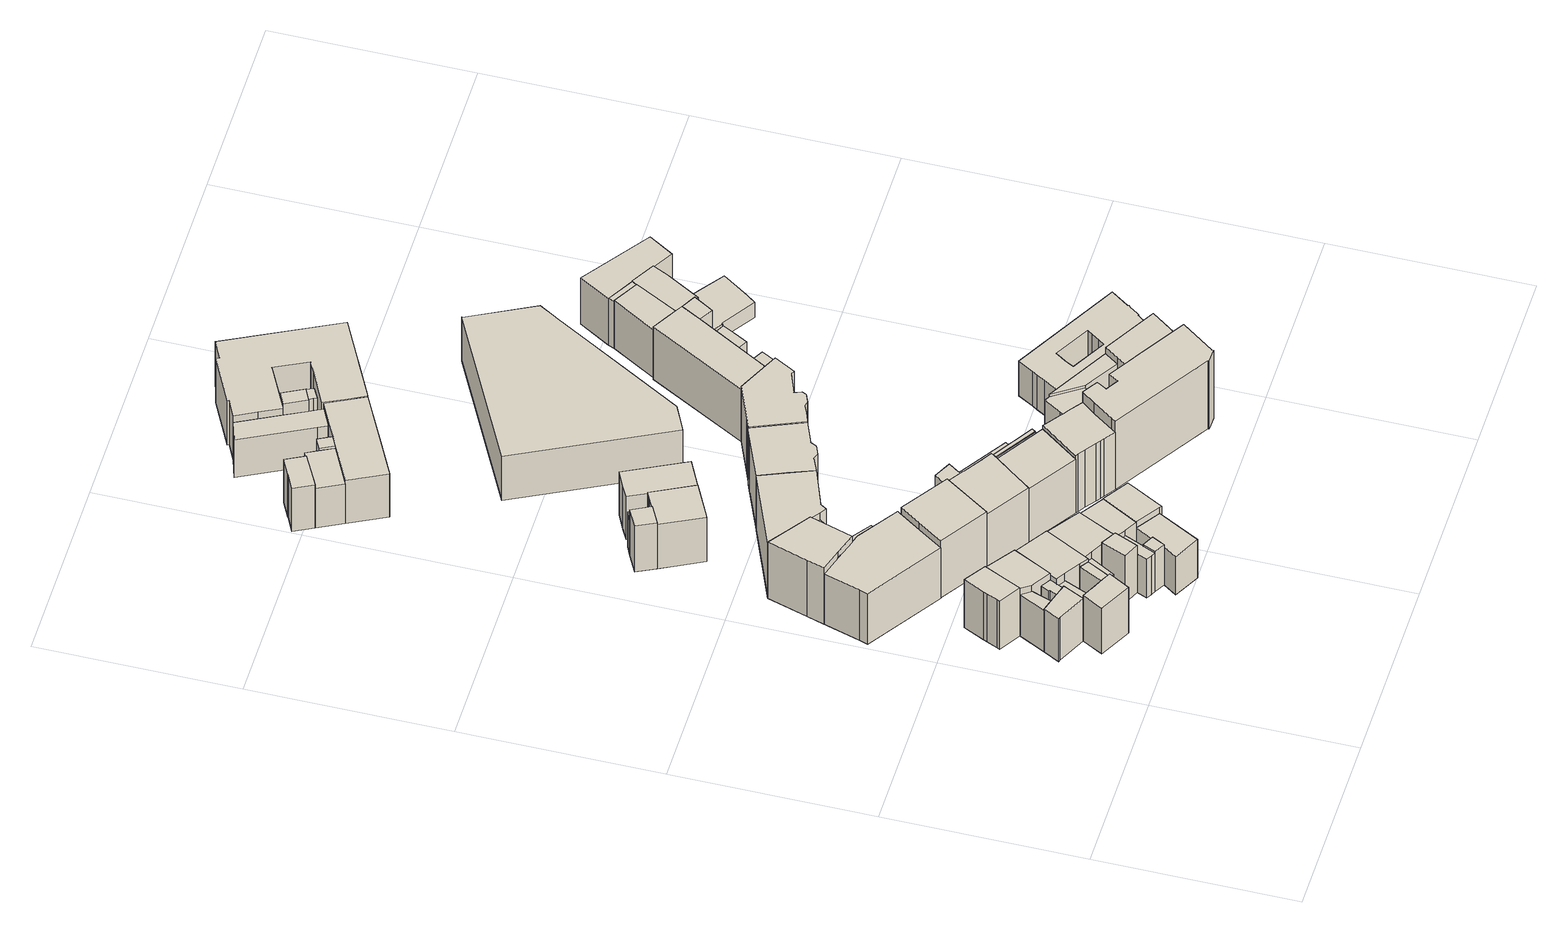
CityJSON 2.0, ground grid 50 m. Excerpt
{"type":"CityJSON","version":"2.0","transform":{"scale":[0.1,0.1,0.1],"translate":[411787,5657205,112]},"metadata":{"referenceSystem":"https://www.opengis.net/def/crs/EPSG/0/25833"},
"CityObjects":{
"building1":{"type":"Building","attributes":{"Dachtyp_tdc":"tdcGableRoof","Gemeindeschluessel":14612000,"Dachneigung":26.45,"QualitaetDacherkennung":57,"Geometrietyp2DReferenz":"3000","measuredHeight":17.96,"function":"31001_9998","roofType":"3100"},"geometry":[{"type":"Solid","lod":"1","boundaries":[[[[0,1,2,3,4,5,6,7]],[[8,9,10,11,12,13,14,15]],[[7,9,8,0]],[[6,10,9,7]],[[5,11,10,6]],[[4,12,11,5]],[[3,13,12,4]],[[2,14,13,3]],[[1,15,14,2]],[[0,8,15,1]]]]}]},
"building2":{"type":"Building","attributes":{"Gemeindeschluessel":14612000,"Geometrietyp2DReferenz":"3000","function":"31001_9998","roofType":"9999"},"children":["building2-1","building2-2","building2-3","building2-4"]},
"building2-1":{"type":"BuildingPart","attributes":{"Dachtyp_tdc":"tdcFreeFormRoof","Dachneigung":44.87,"QualitaetDacherkennung":12,"Geometrietyp2DReferenz":"3000","measuredHeight":14.16,"roofType":"5000"},"parents":["building2"],"geometry":[{"type":"Solid","lod":"1","boundaries":[[[[16,17,18,19,20,21,22]],[[23,24,25,26,27,28,29]],[[22,24,23,16]],[[21,25,24,22]],[[20,26,25,21]],[[19,27,26,20]],[[18,28,27,19]],[[17,29,28,18]],[[16,23,29,17]]]]}]},
"building2-2":{"type":"BuildingPart","attributes":{"Dachtyp_tdc":"tdcFreeFormRoof","Dachneigung":41.67,"QualitaetDacherkennung":34,"Geometrietyp2DReferenz":"3000","measuredHeight":18.3,"roofType":"5000"},"parents":["building2"],"geometry":[{"type":"Solid","lod":"1","boundaries":[[[[30,31,32,33,34]],[[12,35,28,36,14]],[[34,35,12,30]],[[33,28,35,34]],[[32,36,28,33]],[[31,14,36,32]],[[30,12,14,31]]]]}]},
"building2-3":{"type":"BuildingPart","attributes":{"Dachtyp_tdc":"tdcPolyFlatRoof","Dachneigung":37.35,"QualitaetDacherkennung":67,"Geometrietyp2DReferenz":"3000","measuredHeight":15.03,"roofType":"2100"},"parents":["building2"],"geometry":[{"type":"Solid","lod":"1","boundaries":[[[[37,38,39,40]],[[41,42,14,36]],[[40,42,41,37]],[[39,14,42,40]],[[38,36,14,39]],[[37,41,36,38]]]]}]},
"building2-4":{"type":"BuildingPart","attributes":{"Dachtyp_tdc":"tdcPolyFlatRoof","Dachneigung":44.29,"QualitaetDacherkennung":57,"Geometrietyp2DReferenz":"3000","measuredHeight":17.12,"roofType":"2100"},"parents":["building2"],"geometry":[{"type":"Solid","lod":"1","boundaries":[[[[43,44,45,46,47,48,49]],[[50,42,41,23,29,51,52]],[[49,42,50,43]],[[48,41,42,49]],[[47,23,41,48]],[[46,29,23,47]],[[45,51,29,46]],[[44,52,51,45]],[[43,50,52,44]]]]}]},
"building3":{"type":"Building","attributes":{"Gemeindeschluessel":14612000,"Geometrietyp2DReferenz":"3000","function":"31001_9998","roofType":"9999"},"children":["building3-1","building3-2","building3-3","building3-4"]},
"building3-1":{"type":"BuildingPart","attributes":{"Dachtyp_tdc":"tdcPolyFlatRoof","Dachneigung":46.54,"QualitaetDacherkennung":64,"Geometrietyp2DReferenz":"3000","measuredHeight":15.57,"roofType":"2100"},"parents":["building3"],"geometry":[{"type":"Solid","lod":"1","boundaries":[[[[53,54,55,56,57]],[[58,59,60,61,62]],[[57,59,58,53]],[[56,60,59,57]],[[55,61,60,56]],[[54,62,61,55]],[[53,58,62,54]]]]}]},
"building3-2":{"type":"BuildingPart","attributes":{"Dachtyp_tdc":"tdcGableRoof","Dachneigung":43.14,"QualitaetDacherkennung":56,"Geometrietyp2DReferenz":"3000","measuredHeight":18.15,"roofType":"3100"},"parents":["building3"],"geometry":[{"type":"Solid","lod":"1","boundaries":[[[[63,64,65,66,67,68]],[[69,60,59,70,71,35]],[[68,60,69,63]],[[67,59,60,68]],[[66,70,59,67]],[[65,71,70,66]],[[64,35,71,65]],[[63,69,35,64]]]]}]},
"building3-3":{"type":"BuildingPart","attributes":{"Dachtyp_tdc":"tdcPolyFlatRoof","Dachneigung":2.92,"QualitaetDacherkennung":46,"Geometrietyp2DReferenz":"3000","measuredHeight":12.89,"roofType":"2100"},"parents":["building3"],"geometry":[{"type":"Solid","lod":"1","boundaries":[[[[72,73,74,75]],[[71,70,76,51]],[[75,70,71,72]],[[74,76,70,75]],[[73,51,76,74]],[[72,71,51,73]]]]}]},
"building3-4":{"type":"BuildingPart","attributes":{"Dachtyp_tdc":"tdcPolyFlatRoof","Dachneigung":38.18,"QualitaetDacherkennung":62,"Geometrietyp2DReferenz":"3000","measuredHeight":17.51,"roofType":"2100"},"parents":["building3"],"geometry":[{"type":"Solid","lod":"1","boundaries":[[[[77,78,79,80,81,82,83]],[[51,76,84,58,62,85,86]],[[83,76,51,77]],[[82,84,76,83]],[[81,58,84,82]],[[80,62,58,81]],[[79,85,62,80]],[[78,86,85,79]],[[77,51,86,78]]]]}]},
"building4":{"type":"Building","attributes":{"Gemeindeschluessel":14612000,"Geometrietyp2DReferenz":"3000","function":"31001_9998","roofType":"9999"},"children":["building4-1","building4-2","building4-3"]},
"building4-1":{"type":"BuildingPart","attributes":{"Dachtyp_tdc":"tdcFreeFormRoof","Dachneigung":63.22,"QualitaetDacherkennung":12,"Geometrietyp2DReferenz":"3000","measuredHeight":17.69,"roofType":"5000"},"parents":["building4"],"geometry":[{"type":"Solid","lod":"1","boundaries":[[[[87,88,89,90]],[[91,92,93,94]],[[90,92,91,87]],[[89,93,92,90]],[[88,94,93,89]],[[87,91,94,88]]]]}]},
"building4-2":{"type":"BuildingPart","attributes":{"Dachtyp_tdc":"tdcPolyFlatRoof","Dachneigung":42.3,"QualitaetDacherkennung":56,"Geometrietyp2DReferenz":"3000","measuredHeight":13.99,"roofType":"2100"},"parents":["building4"],"geometry":[{"type":"Solid","lod":"1","boundaries":[[[[95,96,97,98]],[[99,61,100,101]],[[98,61,99,95]],[[97,100,61,98]],[[96,101,100,97]],[[95,99,101,96]]]]}]},
"building4-3":{"type":"BuildingPart","attributes":{"Dachtyp_tdc":"tdcGableRoof","Dachneigung":43.4,"QualitaetDacherkennung":58,"Geometrietyp2DReferenz":"3000","measuredHeight":18.36,"roofType":"3100"},"parents":["building4"],"geometry":[{"type":"Solid","lod":"1","boundaries":[[[[102,103,104,105,106,107,108]],[[109,110,93,92,101,100,69]],[[108,110,109,102]],[[107,93,110,108]],[[106,92,93,107]],[[105,101,92,106]],[[104,100,101,105]],[[103,69,100,104]],[[102,109,69,103]]]]}]},
"building5":{"type":"Building","attributes":{"Gemeindeschluessel":14612000,"Geometrietyp2DReferenz":"3000","function":"31001_9998","roofType":"9999"},"children":["building5-1","building5-2","building5-3","building5-4"]},
"building5-1":{"type":"BuildingPart","attributes":{"Dachtyp_tdc":"tdcFreeFormRoof","Dachneigung":52.16,"QualitaetDacherkennung":12,"Geometrietyp2DReferenz":"3000","measuredHeight":16.57,"roofType":"5000"},"parents":["building5"],"geometry":[{"type":"Solid","lod":"1","boundaries":[[[[111,112,113,114]],[[115,116,117,118]],[[114,116,115,111]],[[113,117,116,114]],[[112,118,117,113]],[[111,115,118,112]]]]}]},
"building5-2":{"type":"BuildingPart","attributes":{"Dachtyp_tdc":"tdcPolyFlatRoof","Dachneigung":0,"QualitaetDacherkennung":66,"Geometrietyp2DReferenz":"3000","measuredHeight":4.04,"roofType":"1000"},"parents":["building5"],"geometry":[{"type":"Solid","lod":"1","boundaries":[[[[119,120,121,122,123,124,125]],[[118,126,127,128,129,130,115]],[[125,126,118,119]],[[124,127,126,125]],[[123,128,127,124]],[[122,129,128,123]],[[121,130,129,122]],[[120,115,130,121]],[[119,118,115,120]]]]}]},
"building5-3":{"type":"BuildingPart","attributes":{"Dachtyp_tdc":"tdcGableRoof","Dachneigung":30.36,"QualitaetDacherkennung":59,"Geometrietyp2DReferenz":"3000","measuredHeight":20.41,"roofType":"3100"},"parents":["building5"],"geometry":[{"type":"Solid","lod":"1","boundaries":[[[[131,132,133,134,135,136,137,138,139,140]],[[141,142,143,144,145,146,147,148,117,116]],[[140,142,141,131]],[[139,143,142,140]],[[138,144,143,139]],[[137,145,144,138]],[[136,146,145,137]],[[135,147,146,136]],[[134,148,147,135]],[[133,117,148,134]],[[132,116,117,133]],[[131,141,116,132]]]]}]},
"building5-4":{"type":"BuildingPart","attributes":{"Dachtyp_tdc":"tdcFreeFormRoof","Dachneigung":22.57,"QualitaetDacherkennung":25,"Geometrietyp2DReferenz":"3000","measuredHeight":19.37,"roofType":"5000"},"parents":["building5"],"geometry":[{"type":"Solid","lod":"1","boundaries":[[[[149,150,151,152,153,154,155,156,157,158,159,160,161,162,163,164]],[[165,166,167,168,169,170,171,172,173,174,175,146,145,176,143,177]],[[164,166,165,149]],[[163,167,166,164]],[[162,168,167,163]],[[161,169,168,162]],[[160,170,169,161]],[[159,171,170,160]],[[158,172,171,159]],[[157,173,172,158]],[[156,174,173,157]],[[155,175,174,156]],[[154,146,175,155]],[[153,145,146,154]],[[152,176,145,153]],[[151,143,176,152]],[[150,177,143,151]],[[149,165,177,150]]]]}]},
"building6":{"type":"Building","attributes":{"Gemeindeschluessel":14612000,"Geometrietyp2DReferenz":"3000","function":"31001_9998","roofType":"9999"},"children":["building6-1","building6-2","building6-3"]},
"building6-1":{"type":"BuildingPart","attributes":{"Dachtyp_tdc":"tdcFreeFormRoof","Dachneigung":59.19,"QualitaetDacherkennung":21,"Geometrietyp2DReferenz":"3000","measuredHeight":14.56,"roofType":"5000"},"parents":["building6"],"geometry":[{"type":"Solid","lod":"1","boundaries":[[[[178,179,180,181,182]],[[183,184,185,186,187]],[[182,184,183,178]],[[181,185,184,182]],[[180,186,185,181]],[[179,187,186,180]],[[178,183,187,179]]]]}]},
"building6-2":{"type":"BuildingPart","attributes":{"Dachtyp_tdc":"tdcGableRoof","Dachneigung":45.09,"QualitaetDacherkennung":63,"Geometrietyp2DReferenz":"3000","measuredHeight":17.23,"roofType":"3100"},"parents":["building6"],"geometry":[{"type":"Solid","lod":"1","boundaries":[[[[188,189,190,191,192,193,194,195]],[[196,110,197,109,198,199,200,201]],[[195,110,196,188]],[[194,197,110,195]],[[193,109,197,194]],[[192,198,109,193]],[[191,199,198,192]],[[190,200,199,191]],[[189,201,200,190]],[[188,196,201,189]]]]}]},
"building6-3":{"type":"BuildingPart","attributes":{"Dachtyp_tdc":"tdcGableRoof","Dachneigung":12.49,"QualitaetDacherkennung":44,"Geometrietyp2DReferenz":"3000","measuredHeight":12.91,"roofType":"3100"},"parents":["building6"],"geometry":[{"type":"Solid","lod":"1","boundaries":[[[[202,203,204,205,206,207,208,209]],[[185,210,211,94,196,212,201,186]],[[209,210,185,202]],[[208,211,210,209]],[[207,94,211,208]],[[206,196,94,207]],[[205,212,196,206]],[[204,201,212,205]],[[203,186,201,204]],[[202,185,186,203]]]]}]},
"building7":{"type":"Building","attributes":{"Dachtyp_tdc":"tdcGableRoof","Gemeindeschluessel":14612000,"Dachneigung":27.94,"QualitaetDacherkennung":45,"Geometrietyp2DReferenz":"3000","measuredHeight":20.72,"function":"31001_9998","roofType":"3100"},"geometry":[{"type":"Solid","lod":"1","boundaries":[[[[213,214,215,216,217]],[[218,219,220,221,222]],[[217,219,218,213]],[[216,220,219,217]],[[215,221,220,216]],[[214,222,221,215]],[[213,218,222,214]]]]}]},
"building8":{"type":"Building","attributes":{"Gemeindeschluessel":14612000,"Geometrietyp2DReferenz":"3000","function":"31001_9998","roofType":"9999"},"children":["building8-1","building8-2"]},
"building8-1":{"type":"BuildingPart","attributes":{"Dachtyp_tdc":"tdcPolyFlatRoof","Dachneigung":0,"QualitaetDacherkennung":42,"Geometrietyp2DReferenz":"3000","measuredHeight":12.65,"roofType":"1000"},"parents":["building8"],"geometry":[{"type":"Solid","lod":"1","boundaries":[[[[223,224,225,226,227,228,229]],[[230,231,232,184,183,187,200]],[[229,231,230,223]],[[228,232,231,229]],[[227,184,232,228]],[[226,183,184,227]],[[225,187,183,226]],[[224,200,187,225]],[[223,230,200,224]]]]}]},
"building8-2":{"type":"BuildingPart","attributes":{"Dachtyp_tdc":"tdcGableRoof","Dachneigung":41.49,"QualitaetDacherkennung":61,"Geometrietyp2DReferenz":"3000","measuredHeight":17.27,"roofType":"3100"},"parents":["building8"],"geometry":[{"type":"Solid","lod":"1","boundaries":[[[[233,234,235,236,237,238,239]],[[240,241,242,243,230,200,198]],[[239,241,240,233]],[[238,242,241,239]],[[237,243,242,238]],[[236,230,243,237]],[[235,200,230,236]],[[234,198,200,235]],[[233,240,198,234]]]]}]},
"building9":{"type":"Building","attributes":{"Dachtyp_tdc":"tdcFreeFormRoof","Gemeindeschluessel":14612000,"Dachneigung":28.67,"QualitaetDacherkennung":73,"Geometrietyp2DReferenz":"3000","measuredHeight":20.1,"function":"31001_9998","roofType":"5000"},"geometry":[{"type":"Solid","lod":"1","boundaries":[[[[244,245,246,247,248,249]],[[126,118,147,250,251,252]],[[249,118,126,244]],[[248,147,118,249]],[[247,250,147,248]],[[246,251,250,247]],[[245,252,251,246]],[[244,126,252,245]]]]}]},
"building10":{"type":"Building","attributes":{"Dachtyp_tdc":"tdcFreeFormRoof","Gemeindeschluessel":14612000,"Dachneigung":17.76,"QualitaetDacherkennung":18,"Geometrietyp2DReferenz":"3000","measuredHeight":11.52,"function":"31001_9998","roofType":"5000"},"geometry":[{"type":"Solid","lod":"1","boundaries":[[[[253,254,255,256]],[[257,258,259,260]],[[256,258,257,253]],[[255,259,258,256]],[[254,260,259,255]],[[253,257,260,254]]]]}]},
"building11":{"type":"Building","attributes":{"Gemeindeschluessel":14612000,"Dachneigung":90,"Dachorientierung":0,"MittlereTraufHoehe":116.23,"QualitaetDacherkennung":74,"ObjektHoehe":3,"BodenHoehe":113.23,"Geometrietyp2DReferenz":"3000","AbsoluteHoehe":116.23,"Dachflaeche":52.87,"measuredHeight":3,"function":"31001_9998","roofType":"1000","storeysAboveGround":1},"geometry":[{"type":"Solid","lod":"1","boundaries":[[[[261,262,263,264,265]],[[266,267,268,269,221]],[[265,267,266,261]],[[264,268,267,265]],[[263,269,268,264]],[[262,221,269,263]],[[261,266,221,262]]]]}]},
"building12":{"type":"Building","attributes":{"Gemeindeschluessel":14612000,"Geometrietyp2DReferenz":"3000","function":"31001_9998","roofType":"9999"},"children":["building12-1","building12-2"]},
"building12-1":{"type":"BuildingPart","attributes":{"Dachtyp_tdc":"tdcGableRoof","Dachneigung":42.96,"QualitaetDacherkennung":27,"Geometrietyp2DReferenz":"3000","measuredHeight":18.02,"roofType":"3100"},"parents":["building12"],"geometry":[{"type":"Solid","lod":"1","boundaries":[[[[270,271,272,273,274,275,276]],[[277,268,278,279,280,281,221]],[[276,268,277,270]],[[275,278,268,276]],[[274,279,278,275]],[[273,280,279,274]],[[272,281,280,273]],[[271,221,281,272]],[[270,277,221,271]]]]}]},
"building12-2":{"type":"BuildingPart","attributes":{"Dachtyp_tdc":"tdcGableRoof","Dachneigung":30.46,"QualitaetDacherkennung":48,"Geometrietyp2DReferenz":"3000","measuredHeight":20.07,"roofType":"3100"},"parents":["building12"],"geometry":[{"type":"Solid","lod":"1","boundaries":[[[[282,283,284,285,286,287,288,289,290,291]],[[292,293,294,295,296,297,222,298,221,281]],[[291,293,292,282]],[[290,294,293,291]],[[289,295,294,290]],[[288,296,295,289]],[[287,297,296,288]],[[286,222,297,287]],[[285,298,222,286]],[[284,221,298,285]],[[283,281,221,284]],[[282,292,281,283]]]]}]},
"building13":{"type":"Building","attributes":{"Gemeindeschluessel":14612000,"Geometrietyp2DReferenz":"3000","function":"31001_9998","roofType":"9999"},"children":["building13-1","building13-2","building13-3"]},
"building13-1":{"type":"BuildingPart","attributes":{"Dachtyp_tdc":"tdcPolyFlatRoof","Dachneigung":44.63,"QualitaetDacherkennung":31,"Geometrietyp2DReferenz":"3000","measuredHeight":17.73,"roofType":"2100"},"parents":["building13"],"geometry":[{"type":"Solid","lod":"1","boundaries":[[[[299,300,301,302]],[[303,304,305,306]],[[302,304,303,299]],[[301,305,304,302]],[[300,306,305,301]],[[299,303,306,300]]]]}]},
"building13-2":{"type":"BuildingPart","attributes":{"Dachtyp_tdc":"tdcHipAndGableRoof","Dachneigung":62.53,"QualitaetDacherkennung":62,"Geometrietyp2DReferenz":"3000","measuredHeight":17.55,"roofType":"5000"},"parents":["building13"],"geometry":[{"type":"Solid","lod":"1","boundaries":[[[[307,308,309,310,311,312]],[[313,314,315,316,317,318]],[[312,314,313,307]],[[311,315,314,312]],[[310,316,315,311]],[[309,317,316,310]],[[308,318,317,309]],[[307,313,318,308]]]]}]},
"building13-3":{"type":"BuildingPart","attributes":{"Dachtyp_tdc":"tdcGableRoof","Dachneigung":42.94,"QualitaetDacherkennung":65,"Geometrietyp2DReferenz":"3000","measuredHeight":17.6,"roofType":"3100"},"parents":["building13"],"geometry":[{"type":"Solid","lod":"1","boundaries":[[[[319,320,321,322,323,324,325]],[[304,303,326,317,316,327,328]],[[325,303,304,319]],[[324,326,303,325]],[[323,317,326,324]],[[322,316,317,323]],[[321,327,316,322]],[[320,328,327,321]],[[319,304,328,320]]]]}]},
"building14":{"type":"Building","attributes":{"Gemeindeschluessel":14612000,"Geometrietyp2DReferenz":"3000","function":"31001_9998","roofType":"9999"},"children":["building14-1","building14-2"]},
"building14-1":{"type":"BuildingPart","attributes":{"Dachtyp_tdc":"tdcFreeFormRoof","Dachneigung":73.81,"QualitaetDacherkennung":34,"Geometrietyp2DReferenz":"3000","measuredHeight":17.85,"roofType":"5000"},"parents":["building14"],"geometry":[{"type":"Solid","lod":"1","boundaries":[[[[329,330,331,332]],[[333,334,295,335]],[[332,334,333,329]],[[331,295,334,332]],[[330,335,295,331]],[[329,333,335,330]]]]}]},
"building14-2":{"type":"BuildingPart","attributes":{"Dachtyp_tdc":"tdcGableRoof","Dachneigung":28.09,"QualitaetDacherkennung":60,"Geometrietyp2DReferenz":"3000","measuredHeight":19.45,"roofType":"3100"},"parents":["building14"],"geometry":[{"type":"Solid","lod":"1","boundaries":[[[[336,337,338,339]],[[340,297,334,341]],[[339,297,340,336]],[[338,334,297,339]],[[337,341,334,338]],[[336,340,341,337]]]]}]},
"building15":{"type":"Building","attributes":{"Dachtyp_tdc":"tdcGableRoof","Gemeindeschluessel":14612000,"Dachneigung":29.81,"QualitaetDacherkennung":68,"Geometrietyp2DReferenz":"3000","measuredHeight":20.13,"function":"31001_9998","roofType":"3100"},"geometry":[{"type":"Solid","lod":"1","boundaries":[[[[342,343,344,345,346,347,348,349,350,351,352,353,354,355]],[[356,357,358,359,360,361,362,363,364,365,366,367,368,369]],[[355,357,356,342]],[[354,358,357,355]],[[353,359,358,354]],[[352,360,359,353]],[[351,361,360,352]],[[350,362,361,351]],[[349,363,362,350]],[[348,364,363,349]],[[347,365,364,348]],[[346,366,365,347]],[[345,367,366,346]],[[344,368,367,345]],[[343,369,368,344]],[[342,356,369,343]]]]}]},
"building16":{"type":"Building","attributes":{"Dachtyp_tdc":"tdcFreeFormRoof","Gemeindeschluessel":14612000,"Dachneigung":33.08,"QualitaetDacherkennung":66,"Geometrietyp2DReferenz":"3000","measuredHeight":21.01,"function":"31001_9998","roofType":"5000"},"geometry":[{"type":"Solid","lod":"1","boundaries":[[[[370,371,372,373,374,375,376,377,378,379,380,381,382,383,384,385,386,387]],[[388,389,390,391,392,393,394,395,396,397,398,399,400,401,402,403,404,405]],[[387,389,388,370]],[[386,390,389,387]],[[385,391,390,386]],[[384,392,391,385]],[[383,393,392,384]],[[382,394,393,383]],[[381,395,394,382]],[[380,396,395,381]],[[379,397,396,380]],[[378,398,397,379]],[[377,399,398,378]],[[376,400,399,377]],[[375,401,400,376]],[[374,402,401,375]],[[373,403,402,374]],[[372,404,403,373]],[[371,405,404,372]],[[370,388,405,371]]]]}]},
"building17":{"type":"Building","attributes":{"Gemeindeschluessel":14612000,"Geometrietyp2DReferenz":"3000","function":"31001_9998","roofType":"9999"},"children":["building17-1","building17-2","building17-3"]},
"building17-1":{"type":"BuildingPart","attributes":{"Dachtyp_tdc":"tdcPolyFlatRoof","Dachneigung":5.17,"QualitaetDacherkennung":62,"Geometrietyp2DReferenz":"3000","measuredHeight":5.56,"roofType":"2100"},"parents":["building17"],"geometry":[{"type":"Solid","lod":"1","boundaries":[[[[406,407,408,409,410,411]],[[412,413,414,415,294,293]],[[411,413,412,406]],[[410,414,413,411]],[[409,415,414,410]],[[408,294,415,409]],[[407,293,294,408]],[[406,412,293,407]]]]}]},
"building17-2":{"type":"BuildingPart","attributes":{"Dachtyp_tdc":"tdcFreeFormRoof","Dachneigung":54.3,"QualitaetDacherkennung":14,"Geometrietyp2DReferenz":"3000","measuredHeight":17.52,"roofType":"5000"},"parents":["building17"],"geometry":[{"type":"Solid","lod":"1","boundaries":[[[[416,417,418,419]],[[335,295,294,415]],[[419,295,335,416]],[[418,294,295,419]],[[417,415,294,418]],[[416,335,415,417]]]]}]},
"building17-3":{"type":"BuildingPart","attributes":{"Dachtyp_tdc":"tdcPolyFlatRoof","Dachneigung":6.23,"QualitaetDacherkennung":57,"Geometrietyp2DReferenz":"3000","measuredHeight":5.56,"roofType":"2100"},"parents":["building17"],"geometry":[{"type":"Solid","lod":"1","boundaries":[[[[420,421,422,423,424]],[[335,414,425,426,427]],[[424,414,335,420]],[[423,425,414,424]],[[422,426,425,423]],[[421,427,426,422]],[[420,335,427,421]]]]}]},
"building18":{"type":"Building","attributes":{"Gemeindeschluessel":14612000,"Geometrietyp2DReferenz":"3000","function":"31001_9998","roofType":"9999"},"children":["building18-1","building18-2","building18-3","building18-4","building18-5"]},
"building18-1":{"type":"BuildingPart","attributes":{"Dachtyp_tdc":"tdcGableRoof","Dachneigung":10.06,"QualitaetDacherkennung":37,"Geometrietyp2DReferenz":"3000","measuredHeight":15.19,"roofType":"3100"},"parents":["building18"],"geometry":[{"type":"Solid","lod":"1","boundaries":[[[[428,429,430,431,432,433]],[[434,435,436,437,438,439]],[[433,435,434,428]],[[432,436,435,433]],[[431,437,436,432]],[[430,438,437,431]],[[429,439,438,430]],[[428,434,439,429]]]]}]},
"building18-2":{"type":"BuildingPart","attributes":{"Dachtyp_tdc":"tdcGableRoof","Dachneigung":54.43,"QualitaetDacherkennung":60,"Geometrietyp2DReferenz":"3000","measuredHeight":17.45,"roofType":"3100"},"parents":["building18"],"geometry":[{"type":"Solid","lod":"1","boundaries":[[[[440,441,442,443,444,445,446]],[[435,447,434,448,449,450,451]],[[446,447,435,440]],[[445,434,447,446]],[[444,448,434,445]],[[443,449,448,444]],[[442,450,449,443]],[[441,451,450,442]],[[440,435,451,441]]]]}]},
"building18-3":{"type":"BuildingPart","attributes":{"Dachtyp_tdc":"tdcPolyFlatRoof","Dachneigung":8.22,"QualitaetDacherkennung":56,"Geometrietyp2DReferenz":"3000","measuredHeight":12.81,"roofType":"2100"},"parents":["building18"],"geometry":[{"type":"Solid","lod":"1","boundaries":[[[[452,453,454,455,456,457,458,459,460,461,462]],[[463,464,465,466,467,468,469,470,471,472,473]],[[462,464,463,452]],[[461,465,464,462]],[[460,466,465,461]],[[459,467,466,460]],[[458,468,467,459]],[[457,469,468,458]],[[456,470,469,457]],[[455,471,470,456]],[[454,472,471,455]],[[453,473,472,454]],[[452,463,473,453]]]]}]},
"building18-4":{"type":"BuildingPart","attributes":{"Dachtyp_tdc":"tdcHipAndGableRoof","Dachneigung":48.1,"QualitaetDacherkennung":65,"Geometrietyp2DReferenz":"3000","measuredHeight":17.47,"roofType":"5000"},"parents":["building18"],"geometry":[{"type":"Solid","lod":"1","boundaries":[[[[474,475,476,477,478,479,480,481,482,483,484]],[[471,470,469,485,486,487,488,489,439,438,490]],[[484,470,471,474]],[[483,469,470,484]],[[482,485,469,483]],[[481,486,485,482]],[[480,487,486,481]],[[479,488,487,480]],[[478,489,488,479]],[[477,439,489,478]],[[476,438,439,477]],[[475,490,438,476]],[[474,471,490,475]]]]}]},
"building18-5":{"type":"BuildingPart","attributes":{"Dachtyp_tdc":"tdcPolyFlatRoof","Dachneigung":0,"QualitaetDacherkennung":82,"Geometrietyp2DReferenz":"3000","measuredHeight":13.91,"roofType":"1000"},"parents":["building18"],"geometry":[{"type":"Solid","lod":"1","boundaries":[[[[491,492,493,494,495]],[[490,438,437,496,497]],[[495,438,490,491]],[[494,437,438,495]],[[493,496,437,494]],[[492,497,496,493]],[[491,490,497,492]]]]}]},
"building19":{"type":"Building","attributes":{"Dachtyp_tdc":"tdcFreeFormRoof","Gemeindeschluessel":14612000,"Dachneigung":23.94,"QualitaetDacherkennung":50,"Geometrietyp2DReferenz":"3000","measuredHeight":19.75,"function":"31001_9998","roofType":"5000"},"geometry":[{"type":"Solid","lod":"1","boundaries":[[[[498,499,500,501,502,503,504,505,506,507,508,509,510,511,512,513]],[[514,515,516,517,518,519,520,521,522,523,524,525,526,527,528,529]],[[513,515,514,498]],[[512,516,515,513]],[[511,517,516,512]],[[510,518,517,511]],[[509,519,518,510]],[[508,520,519,509]],[[507,521,520,508]],[[506,522,521,507]],[[505,523,522,506]],[[504,524,523,505]],[[503,525,524,504]],[[502,526,525,503]],[[501,527,526,502]],[[500,528,527,501]],[[499,529,528,500]],[[498,514,529,499]]]]}]},
"building20":{"type":"Building","attributes":{"Dachtyp_tdc":"tdcFreeFormRoof","Gemeindeschluessel":14612000,"Dachneigung":28.85,"QualitaetDacherkennung":31,"Geometrietyp2DReferenz":"3000","measuredHeight":24.15,"function":"31001_9998","roofType":"5000"},"geometry":[{"type":"Solid","lod":"1","boundaries":[[[[530,531,532,533,534,535,536,537,538,539,540,541,542,543,544,545]],[[546,547,548,549,550,551,552,553,554,405,404,403,402,555,556,557]],[[545,547,546,530]],[[544,548,547,545]],[[543,549,548,544]],[[542,550,549,543]],[[541,551,550,542]],[[540,552,551,541]],[[539,553,552,540]],[[538,554,553,539]],[[537,405,554,538]],[[536,404,405,537]],[[535,403,404,536]],[[534,402,403,535]],[[533,555,402,534]],[[532,556,555,533]],[[531,557,556,532]],[[530,546,557,531]]]]}]},
"building21":{"type":"Building","attributes":{"Dachtyp_tdc":"tdcPolyFlatRoof","Gemeindeschluessel":14612000,"Dachneigung":55.14,"QualitaetDacherkennung":37,"Geometrietyp2DReferenz":"3000","measuredHeight":18.43,"function":"31001_9998","roofType":"2100"},"geometry":[{"type":"Solid","lod":"1","boundaries":[[[[558,559,560,561,562]],[[563,564,565,566,567]],[[562,564,563,558]],[[561,565,564,562]],[[560,566,565,561]],[[559,567,566,560]],[[558,563,567,559]]]]}]},
"building22":{"type":"Building","attributes":{"Dachtyp_tdc":"tdcPolyFlatRoof","Gemeindeschluessel":14612000,"Dachneigung":54.92,"QualitaetDacherkennung":42,"Geometrietyp2DReferenz":"3000","measuredHeight":18.41,"function":"31001_9998","roofType":"2100"},"geometry":[{"type":"Solid","lod":"1","boundaries":[[[[568,569,570,571,572]],[[573,563,567,574,575]],[[572,563,573,568]],[[571,567,563,572]],[[570,574,567,571]],[[569,575,574,570]],[[568,573,575,569]]]]}]},
"building23":{"type":"Building","attributes":{"Dachtyp_tdc":"tdcFreeFormRoof","Gemeindeschluessel":14612000,"Dachneigung":1.97,"QualitaetDacherkennung":37,"Geometrietyp2DReferenz":"3000","measuredHeight":17.67,"function":"31001_9998","roofType":"5000"},"geometry":[{"type":"Solid","lod":"1","boundaries":[[[[576,577,578,579,580,581,582,583]],[[584,585,586,587,588,589,590,591]],[[582,585,584,583]],[[581,586,585,582]],[[580,587,586,581]],[[579,588,587,580]],[[578,589,588,579]],[[577,590,589,578]],[[576,591,590,577]],[[583,584,591,576]]]]}]},
"building24":{"type":"Building","attributes":{"Gemeindeschluessel":14612000,"Geometrietyp2DReferenz":"3000","function":"31001_9998","roofType":"9999"},"children":["building24-1","building24-2","building24-3","building24-4"]},
"building24-1":{"type":"BuildingPart","attributes":{"Dachtyp_tdc":"tdcFreeFormRoof","Dachneigung":46.42,"QualitaetDacherkennung":62,"Geometrietyp2DReferenz":"3000","measuredHeight":16.47,"roofType":"5000"},"parents":["building24"],"geometry":[{"type":"Solid","lod":"1","boundaries":[[[[592,593,594,595,596,597,598,599]],[[600,601,602,603,604,605,606,607]],[[599,601,600,592]],[[598,602,601,599]],[[597,603,602,598]],[[596,604,603,597]],[[595,605,604,596]],[[594,606,605,595]],[[593,607,606,594]],[[592,600,607,593]]]]}]},
"building24-2":{"type":"BuildingPart","attributes":{"Dachtyp_tdc":"tdcGableRoof","Dachneigung":43.7,"QualitaetDacherkennung":56,"Geometrietyp2DReferenz":"3000","measuredHeight":21.23,"roofType":"3100"},"parents":["building24"],"geometry":[{"type":"Solid","lod":"1","boundaries":[[[[608,609,610,611,612,613]],[[614,615,616,617,618,619]],[[613,615,614,608]],[[612,616,615,613]],[[611,617,616,612]],[[610,618,617,611]],[[609,619,618,610]],[[608,614,619,609]]]]}]},
"building24-3":{"type":"BuildingPart","attributes":{"Dachtyp_tdc":"tdcPolyFlatRoof","Dachneigung":47.57,"QualitaetDacherkennung":53,"Geometrietyp2DReferenz":"3000","measuredHeight":17.16,"roofType":"2100"},"parents":["building24"],"geometry":[{"type":"Solid","lod":"1","boundaries":[[[[620,621,622,623]],[[604,603,616,615]],[[623,603,604,620]],[[622,616,603,623]],[[621,615,616,622]],[[620,604,615,621]]]]}]},
"building24-4":{"type":"BuildingPart","attributes":{"Dachtyp_tdc":"tdcPolyFlatRoof","Dachneigung":41.81,"QualitaetDacherkennung":57,"Geometrietyp2DReferenz":"3000","measuredHeight":14.86,"roofType":"2100"},"parents":["building24"],"geometry":[{"type":"Solid","lod":"1","boundaries":[[[[624,625,626,627]],[[614,619,607,606]],[[627,619,614,624]],[[626,607,619,627]],[[625,606,607,626]],[[624,614,606,625]]]]}]},
"building25":{"type":"Building","attributes":{"Dachtyp_tdc":"tdcFreeFormRoof","Gemeindeschluessel":14612000,"Dachneigung":45.37,"QualitaetDacherkennung":33,"Geometrietyp2DReferenz":"3000","measuredHeight":17.61,"function":"31001_9998","roofType":"5000"},"geometry":[{"type":"Solid","lod":"1","boundaries":[[[[628,629,630,631,632,633,634,635,636,637,638,639,640,641,642,643,644,645,646]],[[647,648,649,650,464,651,463,652,653,654,655,656,657,658,659,486,660,468,661]],[[646,648,647,628]],[[645,649,648,646]],[[644,650,649,645]],[[643,464,650,644]],[[642,651,464,643]],[[641,463,651,642]],[[640,652,463,641]],[[639,653,652,640]],[[638,654,653,639]],[[637,655,654,638]],[[636,656,655,637]],[[635,657,656,636]],[[634,658,657,635]],[[633,659,658,634]],[[632,486,659,633]],[[631,660,486,632]],[[630,468,660,631]],[[629,661,468,630]],[[628,647,661,629]]]]}]},
"building26":{"type":"Building","attributes":{"Gemeindeschluessel":14612000,"Geometrietyp2DReferenz":"3000","function":"31001_9998","roofType":"9999"},"children":["building26-1","building26-2","building26-3","building26-4"]},
"building26-1":{"type":"BuildingPart","attributes":{"Dachtyp_tdc":"tdcPolyFlatRoof","Dachneigung":41.24,"QualitaetDacherkennung":60,"Geometrietyp2DReferenz":"3000","measuredHeight":19.79,"roofType":"2100"},"parents":["building26"],"geometry":[{"type":"Solid","lod":"1","boundaries":[[[[662,663,664,665]],[[666,667,668,669]],[[665,667,666,662]],[[664,668,667,665]],[[663,669,668,664]],[[662,666,669,663]]]]}]},
"building26-2":{"type":"BuildingPart","attributes":{"Dachtyp_tdc":"tdcPolyFlatRoof","Dachneigung":46.52,"QualitaetDacherkennung":50,"Geometrietyp2DReferenz":"3000","measuredHeight":19.44,"roofType":"2100"},"parents":["building26"],"geometry":[{"type":"Solid","lod":"1","boundaries":[[[[670,671,672,673,674]],[[675,676,677,678,679]],[[674,676,675,670]],[[673,677,676,674]],[[672,678,677,673]],[[671,679,678,672]],[[670,675,679,671]]]]}]},
"building26-3":{"type":"BuildingPart","attributes":{"Dachtyp_tdc":"tdcGableRoof","Dachneigung":29.35,"QualitaetDacherkennung":68,"Geometrietyp2DReferenz":"3000","measuredHeight":19.37,"roofType":"3100"},"parents":["building26"],"geometry":[{"type":"Solid","lod":"1","boundaries":[[[[680,681,682,683,684,685,686,687]],[[678,677,688,689,690,691,692,693]],[[687,677,678,680]],[[686,688,677,687]],[[685,689,688,686]],[[684,690,689,685]],[[683,691,690,684]],[[682,692,691,683]],[[681,693,692,682]],[[680,678,693,681]]]]}]},
"building26-4":{"type":"BuildingPart","attributes":{"Dachtyp_tdc":"tdcFreeFormRoof","Dachneigung":43.1,"QualitaetDacherkennung":45,"Geometrietyp2DReferenz":"3000","measuredHeight":19.53,"roofType":"5000"},"parents":["building26"],"geometry":[{"type":"Solid","lod":"1","boundaries":[[[[694,695,696,697,698,699,700,701,702,703]],[[667,689,677,676,704,705,706,707,708,668]],[[703,689,667,694]],[[702,677,689,703]],[[701,676,677,702]],[[700,704,676,701]],[[699,705,704,700]],[[698,706,705,699]],[[697,707,706,698]],[[696,708,707,697]],[[695,668,708,696]],[[694,667,668,695]]]]}]},
"building27":{"type":"Building","attributes":{"Dachtyp_tdc":"tdcPolyFlatRoof","Gemeindeschluessel":14612000,"Dachneigung":0,"QualitaetDacherkennung":0,"Geometrietyp2DReferenz":"3000","BezugspunktDach":"2000","measuredHeight":11.51,"function":"31001_9998"},"geometry":[{"type":"Solid","lod":"1","boundaries":[[[[709,710,711,712,713,714,715,716,717,718,719,720,721,722,723],[724,725,726,727,728,729,730,731,732]],[[733,734,735,736,737,738,739,740,741,742,743,744,745,746,747],[748,749,750,751,752,753,754,755,756]],[[723,734,733,709]],[[722,735,734,723]],[[721,736,735,722]],[[720,737,736,721]],[[719,738,737,720]],[[718,739,738,719]],[[717,740,739,718]],[[716,741,740,717]],[[715,742,741,716]],[[714,743,742,715]],[[713,744,743,714]],[[712,745,744,713]],[[711,746,745,712]],[[710,747,746,711]],[[709,733,747,710]],[[732,749,748,724]],[[731,750,749,732]],[[730,751,750,731]],[[729,752,751,730]],[[728,753,752,729]],[[727,754,753,728]],[[726,755,754,727]],[[725,756,755,726]],[[724,748,756,725]]]]}]},
"building28":{"type":"Building","attributes":{"Dachtyp_tdc":"tdcGableRoof","Gemeindeschluessel":14612000,"Dachneigung":36.98,"QualitaetDacherkennung":47,"Geometrietyp2DReferenz":"3000","measuredHeight":17.41,"function":"31001_9998","roofType":"3100"},"geometry":[{"type":"Solid","lod":"1","boundaries":[[[[757,758,759,760]],[[761,762,763,764]],[[760,762,761,757]],[[759,763,762,760]],[[758,764,763,759]],[[757,761,764,758]]]]}]},
"building29":{"type":"Building","attributes":{"Gemeindeschluessel":14612000,"Geometrietyp2DReferenz":"3000","function":"31001_9998","roofType":"9999"},"children":["building29-1","building29-2"]},
"building29-1":{"type":"BuildingPart","attributes":{"Dachtyp_tdc":"tdcGableRoof","Dachneigung":45.42,"QualitaetDacherkennung":54,"Geometrietyp2DReferenz":"3000","measuredHeight":17.6,"roofType":"3100"},"parents":["building29"],"geometry":[{"type":"Solid","lod":"1","boundaries":[[[[765,766,767,768]],[[762,769,770,763]],[[768,769,762,765]],[[767,770,769,768]],[[766,763,770,767]],[[765,762,763,766]]]]}]},
"building29-2":{"type":"BuildingPart","attributes":{"Dachtyp_tdc":"tdcFreeFormRoof","Dachneigung":58.53,"QualitaetDacherkennung":13,"Geometrietyp2DReferenz":"3000","measuredHeight":18.65,"roofType":"5000"},"parents":["building29"],"geometry":[{"type":"Solid","lod":"1","boundaries":[[[[771,772,773,774,775,759,758,776]],[[777,778,764,763,770,779,780,781]],[[776,778,777,771]],[[758,764,778,776]],[[759,763,764,758]],[[775,770,763,759]],[[774,779,770,775]],[[773,780,779,774]],[[772,781,780,773]],[[771,777,781,772]]]]}]},
"building30":{"type":"Building","attributes":{"Dachtyp_tdc":"tdcGableRoof","Gemeindeschluessel":14612000,"Dachneigung":10.08,"QualitaetDacherkennung":10,"Geometrietyp2DReferenz":"3000","measuredHeight":5.53,"function":"31001_9998","roofType":"3100"},"geometry":[{"type":"Solid","lod":"1","boundaries":[[[[782,783,784,785,786,787,788,789,790,791,792,793,794,795]],[[796,797,798,799,800,801,802,803,804,805,806,807,808,809]],[[795,797,796,782]],[[794,798,797,795]],[[793,799,798,794]],[[792,800,799,793]],[[791,801,800,792]],[[790,802,801,791]],[[789,803,802,790]],[[788,804,803,789]],[[787,805,804,788]],[[786,806,805,787]],[[785,807,806,786]],[[784,808,807,785]],[[783,809,808,784]],[[782,796,809,783]]]]}]},
"building31":{"type":"Building","attributes":{"Dachtyp_tdc":"tdcFreeFormRoof","Gemeindeschluessel":14612000,"Dachneigung":57.35,"QualitaetDacherkennung":15,"Geometrietyp2DReferenz":"3000","measuredHeight":18.78,"function":"31001_9998","roofType":"5000"},"geometry":[{"type":"Solid","lod":"1","boundaries":[[[[810,811,812,813,814,815]],[[769,816,817,818,779,819]],[[815,816,769,810]],[[814,817,816,815]],[[813,818,817,814]],[[812,779,818,813]],[[811,819,779,812]],[[810,769,819,811]]]]}]}
},
"vertices":[
[81,382,170],[77,374,170],[131,341,170],[150,383,170],[174,435,170],[122,470,170],[97,417,170],[93,408,170],[81,382,11],[93,408,11],[97,417,11],[122,470,11],[174,435,11],[150,383,11],[131,341,11],[77,374,11],
[153,258,145],[178,250,145],[196,287,145],[185,294,145],[173,302,145],[162,281,145],[164,280,145],[153,258,11],[164,280,11],[162,281,11],[173,302,11],[185,294,11],[196,287,11],[178,250,11],
[174,435,167],[131,341,167],[148,318,167],[196,287,167],[244,385,167],[244,385,11],[148,318,11],
[129,265,148],[148,318,148],[131,341,148],[97,274,148],[129,265,11],[97,274,11],
[76,234,153],[82,232,153],[153,198,153],[178,250,153],[153,258,153],[129,265,153],[97,274,153],[76,234,11],[153,198,11],[82,232,11],
[215,168,153],[235,158,153],[237,162,153],[266,217,153],[245,231,153],[215,168,11],[245,231,11],[266,217,11],[237,162,11],[235,158,11],
[326,331,163],[244,385,163],[187,269,163],[208,256,163],[245,231,163],[266,217,163],[326,331,11],[208,256,11],[187,269,11],
[187,269,139],[153,198,139],[178,186,139],[208,256,139],[178,186,11],
[153,198,162],[126,146,162],[205,105,162],[235,158,162],[215,168,162],[178,185,162],[178,186,162],[178,185,11],[205,105,11],[126,146,11],
[294,137,166],[333,120,166],[358,179,166],[321,200,166],[294,137,11],[321,200,11],[358,179,11],[333,120,11],
[256,154,140],[291,216,140],[271,227,140],[237,162,140],[256,154,11],[271,227,11],[291,216,11],
[404,276,160],[326,331,160],[271,227,160],[291,216,160],[321,200,160],[358,179,160],[362,191,160],[404,276,11],[362,191,11],
[191,799,168],[217,836,168],[194,853,168],[179,803,168],[191,799,10],[179,803,10],[194,853,10],[217,836,10],
[217,836,51],[191,799,51],[187,792,51],[291,720,51],[309,707,51],[338,749,51],[232,826,51],[232,826,10],[338,749,10],[309,707,10],[291,720,10],[187,792,10],
[174,786,196],[179,803,196],[194,853,196],[143,889,196],[92,925,196],[61,824,196],[48,780,196],[105,763,196],[161,745,196],[167,765,196],[174,786,10],[167,765,10],[161,745,10],[105,763,10],[48,780,10],[61,824,10],[92,925,10],[143,889,10],
[184,737,177],[185,738,177],[161,745,177],[66,775,177],[48,780,177],[61,824,177],[60,821,177],[54,799,177],[21,689,177],[14,668,177],[197,546,177],[221,582,177],[238,608,177],[274,661,177],[281,671,177],[265,682,177],[184,737,10],[265,682,10],[281,671,10],[274,661,10],[238,608,10],[221,582,10],[197,546,10],[14,668,10],[21,689,10],[54,799,10],[60,821,10],[66,775,10],[185,738,10],
[377,77,144],[388,99,144],[361,113,144],[347,81,144],[372,67,144],[377,77,11],[372,67,11],[347,81,11],[361,113,11],[388,99,11],
[357,177,155],[382,162,155],[412,144,155],[438,191,155],[463,236,155],[404,276,155],[381,228,155],[362,191,155],[357,177,11],[381,228,11],[463,236,11],[438,191,11],[412,144,11],[382,162,11],
[347,81,138],[361,113,138],[382,162,138],[372,168,138],[357,177,138],[333,120,138],[322,94,138],[336,87,138],[336,87,11],[322,94,11],[372,168,11],
[197,546,200],[312,469,200],[388,584,200],[274,661,200],[238,608,200],[197,546,12],[238,608,12],[274,661,12],[388,584,12],[312,469,12],
[470,105,137],[412,144,137],[388,99,137],[377,77,137],[372,67,137],[349,34,137],[414,0,137],[470,105,11],[414,0,11],[349,34,11],
[525,195,157],[463,236,157],[412,144,157],[470,105,157],[475,101,157],[484,119,157],[511,169,157],[525,195,11],[511,169,11],[484,119,11],[475,101,11],
[232,826,191],[242,842,191],[342,880,191],[290,1007,191],[92,925,191],[217,836,191],[290,1007,10],[342,880,10],[242,842,10],
[138,1264,123],[162,1217,123],[187,1230,123],[164,1276,123],[138,1264,10],[164,1276,10],[187,1230,10],[162,1217,10],
[285,654,42],[388,584,42],[402,604,42],[412,619,42],[308,688,42],[285,654,12],[308,688,12],[412,619,12],[402,604,12],
[395,594,177],[388,584,177],[428,557,177],[437,570,177],[441,577,177],[455,597,177],[412,619,177],[395,594,12],[455,597,12],[441,577,12],[437,570,12],[428,557,12],
[428,556,192],[428,557,192],[388,584,192],[350,526,192],[312,469,192],[417,399,192],[458,454,192],[494,502,192],[499,510,192],[473,526,192],[428,556,12],[473,526,12],[499,510,12],[494,502,12],[458,454,12],[417,399,12],[350,526,12],
[162,1217,161],[138,1264,161],[92,1240,161],[115,1193,161],[162,1217,9],[115,1193,9],[92,1240,9],[138,1264,9],
[214,1301,152],[184,1285,152],[207,1240,152],[259,1137,152],[329,1172,152],[254,1321,152],[214,1301,9],[254,1321,9],[329,1172,9],[259,1137,9],[207,1240,9],[184,1285,9],
[115,1193,155],[167,1090,155],[239,1127,155],[259,1137,155],[207,1240,155],[187,1230,155],[162,1217,155],[187,1230,9],[239,1127,9],[167,1090,9],
[594,426,182],[599,434,182],[494,502,182],[488,495,182],[594,426,12],[488,495,12],[599,434,12],
[535,321,189],[606,419,189],[488,495,189],[417,399,189],[535,321,12],[606,419,12],
[449,926,192],[473,936,192],[481,939,192],[455,1001,192],[428,1065,192],[421,1062,192],[397,1052,192],[290,1007,192],[317,942,192],[342,880,192],[376,895,192],[391,890,192],[415,900,192],[422,915,192],[449,926,13],[422,915,13],[415,900,13],[391,890,13],[376,895,13],[342,880,13],[317,942,13],[290,1007,13],[397,1052,13],[421,1062,13],[428,1065,13],[455,1001,13],[481,939,13],[473,936,13],
[603,274,201],[630,254,201],[637,264,201],[673,316,201],[700,350,201],[679,366,201],[676,368,201],[666,376,201],[665,376,201],[656,382,201],[647,389,201],[611,415,201],[606,419,201],[535,321,201],[542,317,201],[559,305,201],[585,286,201],[595,279,201],[603,274,11],[595,279,11],[585,286,11],[559,305,11],[542,317,11],[535,321,11],[606,419,11],[611,415,11],[647,389,11],[656,382,11],[665,376,11],[666,376,11],[676,368,11],[679,366,11],[700,350,11],[673,316,11],[637,264,11],[630,254,11],
[527,606,63],[473,526,63],[499,510,63],[605,443,63],[640,493,63],[659,520,63],[527,606,12],[659,520,12],[640,493,12],[605,443,12],
[599,434,184],[605,443,184],[499,510,184],[494,502,184],
[599,434,67],[611,426,67],[612,429,67],[651,486,67],[640,493,67],[651,486,12],[612,429,12],[611,426,12],
[30,1977,141],[62,1915,141],[163,1966,141],[146,1999,141],[131,2029,141],[112,2020,141],[30,1977,9],[112,2020,9],[131,2029,9],[146,1999,9],[163,1966,9],[62,1915,9],
[112,2020,152],[88,2067,152],[47,2046,152],[47,2045,152],[6,2025,152],[30,1977,152],[71,1998,152],[71,1998,9],[6,2025,9],[47,2045,9],[47,2046,9],[88,2067,9],
[186,2213,133],[134,2197,133],[222,2024,133],[233,2002,133],[234,2002,133],[282,2026,133],[280,2030,133],[275,2040,133],[271,2048,133],[266,2057,133],[239,2110,133],[186,2213,9],[239,2110,9],[266,2057,9],[271,2048,9],[275,2040,9],[280,2030,9],[282,2026,9],[234,2002,9],[233,2002,9],[222,2024,9],[134,2197,9],
[233,2002,152],[190,1980,152],[163,1966,152],[62,1915,152],[109,1823,152],[209,1874,152],[234,1887,152],[328,1935,152],[304,1984,152],[282,2026,152],[234,2002,152],[304,1984,9],[328,1935,9],[234,1887,9],[209,1874,9],[109,1823,9],[190,1980,9],
[190,1980,148],[173,2013,148],[171,2012,148],[146,1999,148],[163,1966,148],[171,2012,9],[173,2013,9],
[428,1065,195],[481,939,195],[486,941,195],[509,950,195],[527,958,195],[538,955,195],[562,965,195],[567,976,195],[560,993,195],[615,1015,195],[625,1010,195],[654,1063,195],[627,1076,195],[546,1114,195],[455,1076,195],[435,1068,195],[428,1065,15],[435,1068,15],[455,1076,15],[546,1114,15],[627,1076,15],[654,1063,15],[625,1010,15],[615,1015,15],[560,993,15],[567,976,15],[562,965,15],[538,955,15],[527,958,15],[509,950,15],[486,941,15],[481,939,15],
[754,282,236],[723,301,236],[738,326,236],[721,337,236],[700,350,236],[673,316,236],[637,264,236],[630,254,236],[870,102,236],[870,98,236],[905,98,236],[905,102,236],[965,185,236],[853,255,236],[822,274,236],[769,307,236],[754,282,11],[769,307,11],[822,274,11],[853,255,11],[965,185,11],[905,102,11],[905,98,11],[870,98,11],[870,102,11],[721,337,11],[738,326,11],[723,301,11],
[266,2057,170],[295,2071,170],[298,2072,170],[270,2126,170],[239,2110,170],[266,2057,10],[239,2110,10],[270,2126,10],[298,2072,10],[295,2071,10],
[271,2048,172],[275,2040,172],[303,2055,172],[295,2071,172],[266,2057,172],[271,2048,10],[303,2055,10],[275,2040,10],
[483,1249,156],[566,1393,156],[675,1582,156],[704,1632,156],[622,1793,156],[622,1794,156],[225,1590,156],[415,1215,156],[415,1215,11],[225,1590,11],[622,1794,11],[622,1793,11],[704,1632,11],[675,1582,11],[566,1393,11],[483,1249,11],
[679,366,153],[757,316,153],[772,339,153],[780,353,153],[790,369,153],[741,440,153],[728,447,153],[702,404,153],[679,366,12],[702,404,12],[728,447,12],[741,440,12],[790,369,12],[780,353,12],[772,339,12],[757,316,12],
[855,287,181],[840,264,181],[965,185,181],[1030,275,181],[898,351,181],[874,316,181],[855,287,12],[874,316,12],[898,351,12],[1030,275,12],[965,185,12],[840,264,12],
[790,369,161],[874,316,161],[898,351,161],[741,440,161],
[855,287,148],[772,339,148],[757,316,148],[840,264,148],
[392,2087,155],[368,2074,155],[280,2030,155],[304,1982,155],[328,1935,155],[416,1980,155],[441,1992,155],[538,2041,155],[399,2315,155],[353,2291,155],[349,2300,155],[228,2239,155],[230,2235,155],[186,2213,155],[213,2162,155],[239,2110,155],[270,2126,155],[355,2169,155],[396,2088,155],[392,2087,9],[396,2088,9],[355,2169,9],[270,2126,9],[213,2162,9],[230,2235,9],[228,2239,9],[349,2300,9],[353,2291,9],[399,2315,9],[538,2041,9],[441,1992,9],[416,1980,9],[304,1982,9],[368,2074,9],
[768,1244,185],[797,1293,185],[761,1313,185],[733,1263,185],[768,1244,13],[733,1263,13],[761,1313,13],[797,1293,13],
[654,1063,185],[673,1099,185],[649,1112,185],[648,1113,185],[627,1075,185],[654,1063,13],[627,1075,13],[648,1113,13],[649,1112,13],[673,1099,13],
[649,1112,182],[673,1155,182],[696,1142,182],[714,1175,182],[731,1207,182],[708,1219,182],[691,1188,182],[648,1113,182],[691,1188,13],[708,1219,13],[731,1207,13],[714,1175,13],[696,1142,13],[673,1155,13],
[733,1263,186],[761,1313,186],[749,1320,186],[721,1336,186],[681,1359,186],[546,1114,186],[586,1095,186],[627,1075,186],[648,1113,186],[708,1219,186],[586,1095,13],[546,1114,13],[681,1359,13],[721,1336,13],[749,1320,13],
[741,440,128],[1030,275,128],[1063,320,128],[1065,319,128],[1070,325,128],[1083,344,128],[1087,348,128],[1086,351,128],[1118,396,128],[853,543,128],[830,504,128],[822,491,128],[810,470,128],[781,422,128],[743,445,128],[869,419,128],[877,433,128],[882,442,128],[890,454,128],[898,468,128],[987,418,128],[978,405,128],[965,386,128],[955,371,128],[741,440,13],[743,445,13],[781,422,13],[810,470,13],[822,491,13],[830,504,13],[853,543,13],[1118,396,13],[1086,351,13],[1087,348,13],[1083,344,13],[1070,325,13],[1065,319,13],[1063,320,13],[1030,275,13],[869,419,13],[955,371,13],[965,386,13],[978,405,13],[987,418,13],[898,468,13],[890,454,13],[882,442,13],[877,433,13],
[681,1359,176],[749,1320,176],[809,1433,176],[746,1469,176],[681,1359,18],[746,1469,18],[809,1433,18],[749,1320,18],
[746,1469,173],[809,1433,173],[817,1446,173],[752,1484,173],[752,1484,18],[817,1446,18],
[797,1293,176],[806,1287,176],[855,1372,176],[875,1412,176],[817,1446,176],[778,1304,176],[797,1293,18],[778,1304,18],[875,1412,18],[855,1372,18],[806,1287,18],
[931,1318,65],[898,1341,65],[855,1372,65],[816,1304,65],[806,1287,65],[797,1271,65],[843,1240,65],[844,1242,65],[927,1187,65],[935,1198,65],[940,1205,65],[946,1213,65],[989,1276,65],[950,1304,65],[931,1318,16],[950,1304,16],[989,1276,16],[946,1213,16],[940,1205,16],[935,1198,16],[927,1187,16],[844,1242,16],[843,1240,16],[797,1271,16],[806,1287,16],[816,1304,16],[855,1372,16],[898,1341,16],
[752,1484,171],[869,1416,171],[875,1412,171],[926,1382,171],[965,1445,171],[799,1563,171],[799,1563,18],[965,1445,18],[926,1382,18],[869,1416,18]
]}
